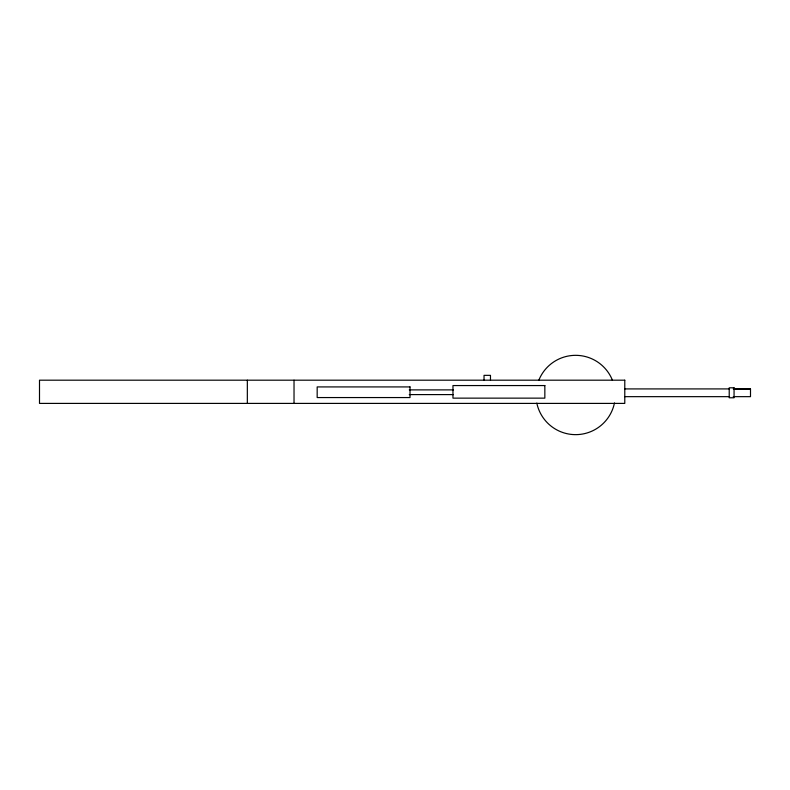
<?xml version="1.0" encoding="UTF-8"?>
<svg xmlns="http://www.w3.org/2000/svg" width="790" height="790" viewBox="0 0 790 790"><rect width="100%" height="100%" fill="white"/><g stroke="black" fill="none" stroke-linecap="round" stroke-linejoin="round"><path stroke-width="1.19" d="M624.781 388.917L729.545 388.917M733.248 388.917L750.5 388.917L750.5 396.659L733.248 396.659M734.058 389.055L750.5 389.055M409.269 389.885L453.47 389.885M409.269 394.595L453.47 394.595M624.781 396.659L729.545 396.659M490.472 380.188L490.472 375.349L484.033 375.349L484.033 380.188M294.028 380.188L294.028 403.404M247.339 380.188L247.339 403.404M614.472 402.94A39.648 39.648 0 0 1 536.815 403.088M538.74 380.444A39.648 39.648 0 0 1 612.448 380.276M624.781 380.188L39.5 380.188L39.5 403.404L624.781 403.404L624.781 380.188M544.843 385.56L452.966 385.56L452.966 398.14L544.843 398.14L544.843 385.56M410.01 386.922L317.175 386.922L317.175 397.558L410.01 397.558L410.01 386.922M734.058 387.801L729.219 387.801L729.219 397.775L734.058 397.775L734.058 387.801"/></g></svg>
